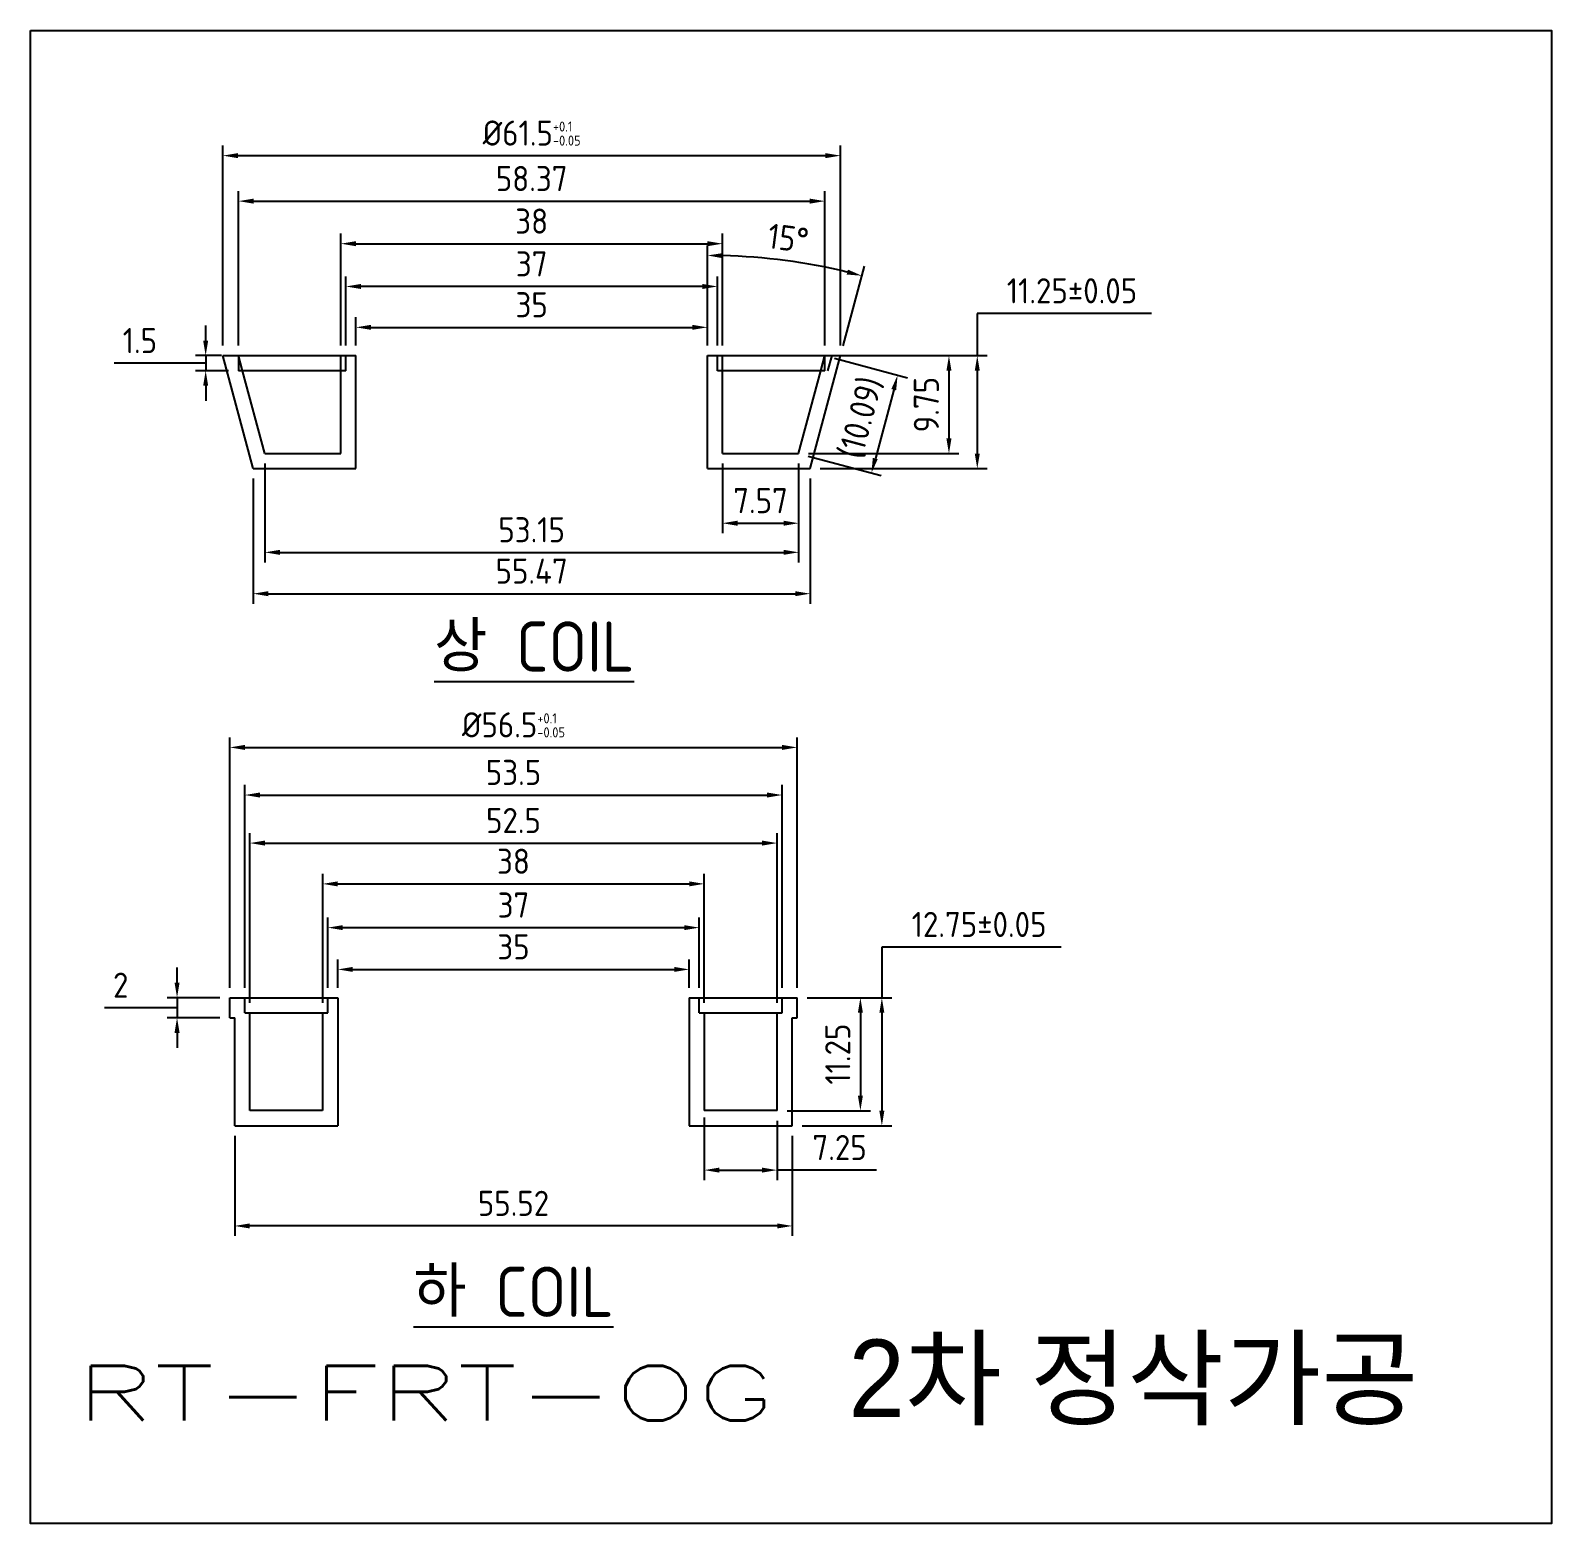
# Model space of a CAD drawing. Header units: inches. Extents: x 0 to 3212, y -602 to 1112.
# Drawn here: x 1068.7 to 1220.1, y 315.8 to 464.5 of the extents above; entities that cross this region are included whole.
import ezdxf
from ezdxf.enums import TextEntityAlignment as Align

# ---------------------------------------------------------------- set-up
doc = ezdxf.new("R2010")
doc.units = ezdxf.units.IN
doc.linetypes.add('HIDDEN', pattern=[0.375, 0.25, -0.125])
doc.layers.add('HIDDEN', color=2, linetype='HIDDEN')
doc.layers.add('치수선', color=3, linetype='Continuous')
doc.styles.add('ISOCP', font='isocp.shx')
doc.styles.get("Standard").update_dxf_attribs({"font": 'arial.ttf'})
doc.styles.add('한국열연', font='txt.shx', dxfattribs={"bigfont": 'ghs.shx'})
doc.dimstyles.new('ILJINGLOBAL', dxfattribs={"dimtxt": 2.5, "dimasz": 1.5, "dimexe": 1, "dimexo": 1, "dimgap": 1, "dimtad": 1, "dimtoh": 1, "dimzin": 9, "dimdsep": 46, "dimtxsty": 'ISOCP', "dimcen": 0, "dimclrd": 1, "dimclre": 1, "dimclrt": 2, "dimazin": 2, "dimtm": 1e-09, "dimtfac": 1, "dimtofl": 0, "dimtmove": 1, "dimatfit": 3, "dimfxl": 1, "dimtolj": 1, "dimtzin": 0, "dimarcsym": 0})

# ---------------------------------------------------------------- blocks, each defined once
blk = doc.blocks.new('*D263')
at = {"color": 1, "lineweight": -2, "transparency": 16777216}
for p, q in [((1087.82, 433.15), (1087.82, 453.07)), ((1149.32, 433.15), (1149.32, 453.07)), ((1089.32, 452.07), (1147.82, 452.07))]:
    blk.add_line(p, q, dxfattribs=at)
at = {"color": 1, "transparency": 16777216}
for points in [[(1089.32, 452.32), (1089.32, 451.82), (1087.82, 452.07)], [(1147.82, 452.32), (1147.82, 451.82), (1149.32, 452.07)]]:
    blk.add_solid(points, dxfattribs=at)
at = {"layer": 'Defpoints', "color": 0, "transparency": 16777216}
for p in [(1149.32, 452.07), (1087.82, 432.15), (1149.32, 432.15)]:
    blk.add_point(p, dxfattribs=at)
at = {"color": 2, "transparency": 16777216, "insert": (1118.57, 454.32), "char_height": 2.5, "attachment_point": 5, "style": 'ISOCP'}
blk.add_mtext('\\A1;%%c61.5{\\H1.000000;\\S+0.1^ -0.05;}', dxfattribs=at)
blk = doc.blocks.new('*D264')
at = {"color": 1, "lineweight": -2, "transparency": 16777216}
for p, q in [((1088.51, 369.2), (1088.51, 394.13)), ((1145.01, 369.2), (1145.01, 394.13)), ((1090.01, 393.13), (1143.51, 393.13))]:
    blk.add_line(p, q, dxfattribs=at)
at = {"color": 1, "transparency": 16777216}
for points in [[(1090.01, 393.38), (1090.01, 392.88), (1088.51, 393.13)], [(1143.51, 393.38), (1143.51, 392.88), (1145.01, 393.13)]]:
    blk.add_solid(points, dxfattribs=at)
at = {"layer": 'Defpoints', "color": 0, "transparency": 16777216}
for p in [(1145.01, 393.13), (1088.51, 368.2), (1145.01, 368.2)]:
    blk.add_point(p, dxfattribs=at)
at = {"color": 2, "transparency": 16777216, "insert": (1116.76, 395.38), "char_height": 2.5, "attachment_point": 5, "style": 'ISOCP'}
blk.add_mtext('\\A1;%%c56.5{\\H1.000000;\\S+0.1^ -0.05;}', dxfattribs=at)
blk = doc.blocks.new('*D265')
at = {"color": 1, "lineweight": -2, "transparency": 16777216}
for p, q in [((1101.07, 433.15), (1101.07, 435.97)), ((1102.57, 434.97), (1134.57, 434.97)), ((1136.07, 433.15), (1136.07, 435.97))]:
    blk.add_line(p, q, dxfattribs=at)
at = {"color": 1, "transparency": 16777216}
for points in [[(1102.57, 435.22), (1102.57, 434.72), (1101.07, 434.97)], [(1134.57, 435.22), (1134.57, 434.72), (1136.07, 434.97)]]:
    blk.add_solid(points, dxfattribs=at)
at = {"layer": 'Defpoints', "color": 0, "transparency": 16777216}
for p in [(1136.07, 434.97), (1101.07, 432.15), (1136.07, 432.15)]:
    blk.add_point(p, dxfattribs=at)
at = {"color": 2, "transparency": 16777216, "insert": (1118.57, 437.22), "char_height": 2.5, "attachment_point": 5, "style": 'ISOCP'}
blk.add_mtext('\\A1;35', dxfattribs=at)
blk = doc.blocks.new('*D266')
at = {"color": 1, "lineweight": -2, "transparency": 16777216}
for p, q in [((1100.07, 433.15), (1100.07, 440.04)), ((1137.07, 433.15), (1137.07, 440.04)), ((1135.57, 439.04), (1101.57, 439.04))]:
    blk.add_line(p, q, dxfattribs=at)
at = {"color": 1, "transparency": 16777216}
for points in [[(1101.57, 439.29), (1101.57, 438.79), (1100.07, 439.04)], [(1135.57, 439.29), (1135.57, 438.79), (1137.07, 439.04)]]:
    blk.add_solid(points, dxfattribs=at)
at = {"layer": 'Defpoints', "color": 0, "transparency": 16777216}
for p in [(1100.07, 439.04), (1100.07, 432.15), (1137.07, 432.15)]:
    blk.add_point(p, dxfattribs=at)
at = {"color": 2, "transparency": 16777216, "insert": (1118.57, 441.29), "char_height": 2.5, "attachment_point": 5, "style": 'ISOCP'}
blk.add_mtext('\\A1;37', dxfattribs=at)
blk = doc.blocks.new('*D267')
at = {"color": 1, "lineweight": -2, "transparency": 16777216}
for p, q in [((1099.57, 433.15), (1099.57, 444.3)), ((1137.57, 433.15), (1137.57, 444.3)), ((1101.07, 443.3), (1136.07, 443.3))]:
    blk.add_line(p, q, dxfattribs=at)
at = {"color": 1, "transparency": 16777216}
for points in [[(1101.07, 443.55), (1101.07, 443.05), (1099.57, 443.3)], [(1136.07, 443.55), (1136.07, 443.05), (1137.57, 443.3)]]:
    blk.add_solid(points, dxfattribs=at)
at = {"layer": 'Defpoints', "color": 0, "transparency": 16777216}
for p in [(1137.57, 443.3), (1099.57, 432.15), (1137.57, 432.15)]:
    blk.add_point(p, dxfattribs=at)
at = {"color": 2, "transparency": 16777216, "insert": (1118.57, 445.55), "char_height": 2.5, "attachment_point": 5, "style": 'ISOCP'}
blk.add_mtext('\\A1;38', dxfattribs=at)
blk = doc.blocks.new('*D268')
at = {"color": 1, "lineweight": -2, "transparency": 16777216}
for p, q in [((1089.39, 433.15), (1089.39, 448.54)), ((1147.76, 433.15), (1147.76, 448.54)), ((1090.89, 447.54), (1146.26, 447.54))]:
    blk.add_line(p, q, dxfattribs=at)
at = {"color": 1, "transparency": 16777216}
for points in [[(1090.89, 447.79), (1090.89, 447.29), (1089.39, 447.54)], [(1146.26, 447.79), (1146.26, 447.29), (1147.76, 447.54)]]:
    blk.add_solid(points, dxfattribs=at)
at = {"layer": 'Defpoints', "color": 0, "transparency": 16777216}
for p in [(1147.76, 447.54), (1089.39, 432.15), (1147.76, 432.15)]:
    blk.add_point(p, dxfattribs=at)
at = {"color": 2, "transparency": 16777216, "insert": (1118.57, 449.79), "char_height": 2.5, "attachment_point": 5, "style": 'ISOCP'}
blk.add_mtext('\\A1;58.37', dxfattribs=at)
blk = doc.blocks.new('*D269')
at = {"color": 1, "lineweight": -2, "transparency": 16777216}
for p, q in [((1086.11, 433.65), (1086.11, 435.15)), ((1087.67, 432.15), (1085.11, 432.15)), ((1086.11, 432.15), (1086.11, 430.65)), ((1082.11, 431.4), (1077.01, 431.4)), ((1086.11, 431.4), (1082.11, 431.4)), ((1088.39, 430.65), (1085.11, 430.65)), ((1086.11, 429.15), (1086.11, 427.65))]:
    blk.add_line(p, q, dxfattribs=at)
at = {"color": 1, "transparency": 16777216}
for points in [[(1085.86, 433.65), (1086.36, 433.65), (1086.11, 432.15)], [(1085.86, 429.15), (1086.36, 429.15), (1086.11, 430.65)]]:
    blk.add_solid(points, dxfattribs=at)
at = {"layer": 'Defpoints', "color": 0, "transparency": 16777216}
for p in [(1088.67, 432.15), (1086.11, 430.65), (1089.39, 430.65)]:
    blk.add_point(p, dxfattribs=at)
at = {"color": 2, "transparency": 16777216, "insert": (1079.56, 433.65), "char_height": 2.5, "attachment_point": 5, "style": 'ISOCP'}
blk.add_mtext('\\A1;1.5', dxfattribs=at)
blk = doc.blocks.new('*D270')
at = {"color": 1, "lineweight": -2, "transparency": 16777216}
for p, q in [((1148.76, 432.15), (1161.12, 432.15)), ((1160.12, 430.65), (1160.12, 423.9)), ((1146.15, 422.4), (1161.12, 422.4))]:
    blk.add_line(p, q, dxfattribs=at)
at = {"color": 1, "transparency": 16777216}
for points in [[(1159.87, 430.65), (1160.37, 430.65), (1160.12, 432.15)], [(1159.87, 423.9), (1160.37, 423.9), (1160.12, 422.4)]]:
    blk.add_solid(points, dxfattribs=at)
at = {"layer": 'Defpoints', "color": 0, "transparency": 16777216}
for p in [(1147.76, 432.15), (1145.15, 422.4), (1160.12, 422.4)]:
    blk.add_point(p, dxfattribs=at)
at = {"color": 2, "transparency": 16777216, "insert": (1157.87, 427.27), "char_height": 2.5, "attachment_point": 5, "rotation": 90, "style": 'ISOCP'}
blk.add_mtext('\\A1;9.75', dxfattribs=at)
blk = doc.blocks.new('*D271')
at = {"color": 1, "lineweight": -2, "transparency": 16777216}
for p, q in [((1180.29, 436.36), (1162.94, 436.36)), ((1162.94, 436.36), (1162.94, 432.15)), ((1150.32, 432.15), (1163.94, 432.15)), ((1162.94, 430.65), (1162.94, 422.4)), ((1147.3, 420.9), (1163.94, 420.9))]:
    blk.add_line(p, q, dxfattribs=at)
at = {"color": 1, "transparency": 16777216}
for points in [[(1162.69, 430.65), (1163.19, 430.65), (1162.94, 432.15)], [(1162.69, 422.4), (1163.19, 422.4), (1162.94, 420.9)]]:
    blk.add_solid(points, dxfattribs=at)
at = {"layer": 'Defpoints', "color": 0, "transparency": 16777216}
for p in [(1149.32, 432.15), (1146.3, 420.9), (1162.94, 420.9)]:
    blk.add_point(p, dxfattribs=at)
at = {"color": 2, "transparency": 16777216, "insert": (1172.37, 438.61), "char_height": 2.5, "attachment_point": 5, "style": 'ISOCP'}
blk.add_mtext('\\A1;11.25%%P0.05', dxfattribs=at)
blk = doc.blocks.new('*D272')
at = {"color": 1, "lineweight": -2, "transparency": 16777216}
for p, q in [((1148.73, 431.89), (1155.98, 429.95)), ((1154.62, 428.76), (1152.79, 421.91)), ((1146.11, 422.14), (1153.36, 420.2))]:
    blk.add_line(p, q, dxfattribs=at)
at = {"color": 1, "transparency": 16777216}
for points in [[(1154.38, 428.82), (1154.86, 428.69), (1155.01, 430.21)], [(1152.54, 421.97), (1153.03, 421.84), (1152.4, 420.46)]]:
    blk.add_solid(points, dxfattribs=at)
at = {"layer": 'Defpoints', "color": 0, "transparency": 16777216}
for p in [(1147.76, 432.15), (1145.15, 422.4), (1152.4, 420.46)]:
    blk.add_point(p, dxfattribs=at)
at = {"color": 2, "transparency": 16777216, "insert": (1151.41, 425.95), "char_height": 2.5, "attachment_point": 5, "rotation": 75, "style": 'ISOCP'}
blk.add_mtext('\\A1;(10.09)', dxfattribs=at)
blk = doc.blocks.new('*D273')
at = {"color": 1, "lineweight": -2, "transparency": 16777216}
for p, q in [((1137.57, 421.4), (1137.57, 414.46)), ((1145.15, 421.4), (1145.15, 414.46)), ((1139.07, 415.46), (1143.65, 415.46))]:
    blk.add_line(p, q, dxfattribs=at)
at = {"color": 1, "transparency": 16777216}
for points in [[(1139.07, 415.71), (1139.07, 415.21), (1137.57, 415.46)], [(1143.65, 415.71), (1143.65, 415.21), (1145.15, 415.46)]]:
    blk.add_solid(points, dxfattribs=at)
at = {"layer": 'Defpoints', "color": 0, "transparency": 16777216}
for p in [(1137.57, 422.4), (1145.15, 422.4), (1145.15, 415.46)]:
    blk.add_point(p, dxfattribs=at)
at = {"color": 2, "transparency": 16777216, "insert": (1141.36, 417.71), "char_height": 2.5, "attachment_point": 5, "style": 'ISOCP'}
blk.add_mtext('\\A1;7.57', dxfattribs=at)
blk = doc.blocks.new('*D274')
at = {"color": 1, "lineweight": -2, "transparency": 16777216}
for p, q in [((1092, 421.4), (1092, 411.56)), ((1145.15, 421.4), (1145.15, 411.56)), ((1093.5, 412.56), (1143.65, 412.56))]:
    blk.add_line(p, q, dxfattribs=at)
at = {"color": 1, "transparency": 16777216}
for points in [[(1093.5, 412.81), (1093.5, 412.31), (1092, 412.56)], [(1143.65, 412.81), (1143.65, 412.31), (1145.15, 412.56)]]:
    blk.add_solid(points, dxfattribs=at)
at = {"layer": 'Defpoints', "color": 0, "transparency": 16777216}
for p in [(1092, 422.4), (1145.15, 422.4), (1145.15, 412.56)]:
    blk.add_point(p, dxfattribs=at)
at = {"color": 2, "transparency": 16777216, "insert": (1118.57, 414.81), "char_height": 2.5, "attachment_point": 5, "style": 'ISOCP'}
blk.add_mtext('\\A1;53.15', dxfattribs=at)
blk = doc.blocks.new('*D275')
at = {"color": 1, "lineweight": -2, "transparency": 16777216}
for p, q in [((1090.84, 419.9), (1090.84, 407.44)), ((1146.31, 419.9), (1146.31, 407.44)), ((1092.34, 408.44), (1144.81, 408.44))]:
    blk.add_line(p, q, dxfattribs=at)
at = {"color": 1, "transparency": 16777216}
for points in [[(1092.34, 408.69), (1092.34, 408.19), (1090.84, 408.44)], [(1144.81, 408.69), (1144.81, 408.19), (1146.31, 408.44)]]:
    blk.add_solid(points, dxfattribs=at)
at = {"layer": 'Defpoints', "color": 0, "transparency": 16777216}
for p in [(1090.84, 420.9), (1146.31, 420.9), (1146.31, 408.44)]:
    blk.add_point(p, dxfattribs=at)
at = {"color": 2, "transparency": 16777216, "insert": (1118.57, 410.69), "char_height": 2.5, "attachment_point": 5, "style": 'ISOCP'}
blk.add_mtext('\\A1;55.47', dxfattribs=at)
blk = doc.blocks.new('*D276')
at = {"color": 1, "lineweight": -2, "transparency": 16777216}
for p, q in [((1136.07, 433.15), (1136.07, 443.13)), ((1149.58, 433.12), (1151.71, 441.07))]:
    blk.add_line(p, q, dxfattribs=at)
blk.add_arc((1136.07, 382.7), 59.43, 76.4462, 88.5538, dxfattribs=at)
at = {"color": 1, "transparency": 16777216}
for points in [[(1137.57, 441.86), (1137.58, 442.36), (1136.07, 442.13)], [(1150.06, 440.72), (1149.94, 440.23), (1151.45, 440.11)]]:
    blk.add_solid(points, dxfattribs=at)
at = {"layer": 'Defpoints', "color": 0, "transparency": 16777216}
for p in [(1146.39, 441.23), (1136.07, 432.15), (1149.32, 432.15), (1136.07, 420.9), (1146.31, 420.9)]:
    blk.add_point(p, dxfattribs=at)
at = {"color": 2, "transparency": 16777216, "insert": (1144.12, 443.85), "char_height": 2.5, "attachment_point": 5, "rotation": 352.5, "style": 'ISOCP'}
blk.add_mtext('\\A1;15°', dxfattribs=at)
blk = doc.blocks.new('*D277')
at = {"color": 1, "lineweight": -2, "transparency": 16777216}
for p, q in [((1099.26, 369.2), (1099.26, 372.02)), ((1134.26, 369.2), (1134.26, 372.02)), ((1100.76, 371.02), (1132.76, 371.02))]:
    blk.add_line(p, q, dxfattribs=at)
at = {"color": 1, "transparency": 16777216}
for points in [[(1100.76, 371.27), (1100.76, 370.77), (1099.26, 371.02)], [(1132.76, 371.27), (1132.76, 370.77), (1134.26, 371.02)]]:
    blk.add_solid(points, dxfattribs=at)
at = {"layer": 'Defpoints', "color": 0, "transparency": 16777216}
for p in [(1134.26, 371.02), (1099.26, 368.2), (1134.26, 368.2)]:
    blk.add_point(p, dxfattribs=at)
at = {"color": 2, "transparency": 16777216, "insert": (1116.76, 373.27), "char_height": 2.5, "attachment_point": 5, "style": 'ISOCP'}
blk.add_mtext('\\A1;35', dxfattribs=at)
blk = doc.blocks.new('*D278')
at = {"color": 1, "lineweight": -2, "transparency": 16777216}
for p, q in [((1098.26, 369.2), (1098.26, 376.18)), ((1135.26, 369.2), (1135.26, 376.18)), ((1099.76, 375.18), (1133.76, 375.18))]:
    blk.add_line(p, q, dxfattribs=at)
at = {"color": 1, "transparency": 16777216}
for points in [[(1099.76, 375.43), (1099.76, 374.93), (1098.26, 375.18)], [(1133.76, 375.43), (1133.76, 374.93), (1135.26, 375.18)]]:
    blk.add_solid(points, dxfattribs=at)
at = {"layer": 'Defpoints', "color": 0, "transparency": 16777216}
for p in [(1135.26, 375.18), (1098.26, 368.2), (1135.26, 368.2)]:
    blk.add_point(p, dxfattribs=at)
at = {"color": 2, "transparency": 16777216, "insert": (1116.76, 377.43), "char_height": 2.5, "attachment_point": 5, "style": 'ISOCP'}
blk.add_mtext('\\A1;37', dxfattribs=at)
blk = doc.blocks.new('*D279')
at = {"color": 1, "lineweight": -2, "transparency": 16777216}
for p, q in [((1097.76, 367.7), (1097.76, 380.54)), ((1135.76, 367.7), (1135.76, 380.54)), ((1099.26, 379.54), (1134.26, 379.54))]:
    blk.add_line(p, q, dxfattribs=at)
at = {"color": 1, "transparency": 16777216}
for points in [[(1099.26, 379.79), (1099.26, 379.29), (1097.76, 379.54)], [(1134.26, 379.79), (1134.26, 379.29), (1135.76, 379.54)]]:
    blk.add_solid(points, dxfattribs=at)
at = {"layer": 'Defpoints', "color": 0, "transparency": 16777216}
for p in [(1135.76, 379.54), (1097.76, 366.7), (1135.76, 366.7)]:
    blk.add_point(p, dxfattribs=at)
at = {"color": 2, "transparency": 16777216, "insert": (1116.76, 381.79), "char_height": 2.5, "attachment_point": 5, "style": 'ISOCP'}
blk.add_mtext('\\A1;38', dxfattribs=at)
blk = doc.blocks.new('*D280')
at = {"color": 1, "lineweight": -2, "transparency": 16777216}
for p, q in [((1090.51, 367.7), (1090.51, 384.6)), ((1092.01, 383.6), (1141.51, 383.6)), ((1143.01, 367.7), (1143.01, 384.6))]:
    blk.add_line(p, q, dxfattribs=at)
at = {"color": 1, "transparency": 16777216}
for points in [[(1092.01, 383.85), (1092.01, 383.35), (1090.51, 383.6)], [(1141.51, 383.85), (1141.51, 383.35), (1143.01, 383.6)]]:
    blk.add_solid(points, dxfattribs=at)
at = {"layer": 'Defpoints', "color": 0, "transparency": 16777216}
for p in [(1143.01, 383.6), (1090.51, 366.7), (1143.01, 366.7)]:
    blk.add_point(p, dxfattribs=at)
at = {"color": 2, "transparency": 16777216, "insert": (1116.76, 385.85), "char_height": 2.5, "attachment_point": 5, "style": 'ISOCP'}
blk.add_mtext('\\A1;52.5', dxfattribs=at)
blk = doc.blocks.new('*D281')
at = {"color": 1, "lineweight": -2, "transparency": 16777216}
for p, q in [((1090.01, 369.2), (1090.01, 389.39)), ((1143.51, 369.2), (1143.51, 389.39)), ((1091.51, 388.39), (1142.01, 388.39))]:
    blk.add_line(p, q, dxfattribs=at)
at = {"color": 1, "transparency": 16777216}
for points in [[(1091.51, 388.64), (1091.51, 388.14), (1090.01, 388.39)], [(1142.01, 388.64), (1142.01, 388.14), (1143.51, 388.39)]]:
    blk.add_solid(points, dxfattribs=at)
at = {"layer": 'Defpoints', "color": 0, "transparency": 16777216}
for p in [(1143.51, 388.39), (1090.01, 368.2), (1143.51, 368.2)]:
    blk.add_point(p, dxfattribs=at)
at = {"color": 2, "transparency": 16777216, "insert": (1116.76, 390.64), "char_height": 2.5, "attachment_point": 5, "style": 'ISOCP'}
blk.add_mtext('\\A1;53.5', dxfattribs=at)
blk = doc.blocks.new('*D282')
at = {"color": 1, "lineweight": -2, "transparency": 16777216}
for p, q in [((1135.76, 356.27), (1135.76, 350.03)), ((1143.01, 355.95), (1143.01, 350.03)), ((1137.26, 351.03), (1141.51, 351.03)), ((1152.91, 351.03), (1143.01, 351.03))]:
    blk.add_line(p, q, dxfattribs=at)
at = {"color": 1, "transparency": 16777216}
for points in [[(1137.26, 351.28), (1137.26, 350.78), (1135.76, 351.03)], [(1141.51, 351.28), (1141.51, 350.78), (1143.01, 351.03)]]:
    blk.add_solid(points, dxfattribs=at)
at = {"layer": 'Defpoints', "color": 0, "transparency": 16777216}
for p in [(1135.76, 357.27), (1143.01, 356.95), (1143.01, 351.03)]:
    blk.add_point(p, dxfattribs=at)
at = {"color": 2, "transparency": 16777216, "insert": (1149.23, 353.28), "char_height": 2.5, "attachment_point": 5, "style": 'ISOCP'}
blk.add_mtext('\\A1;7.25', dxfattribs=at)
blk = doc.blocks.new('*D283')
at = {"color": 1, "lineweight": -2, "transparency": 16777216}
for p, q in [((1089, 354.45), (1089, 344.47)), ((1144.52, 354.45), (1144.52, 344.47)), ((1143.02, 345.47), (1090.5, 345.47))]:
    blk.add_line(p, q, dxfattribs=at)
at = {"color": 1, "transparency": 16777216}
for points in [[(1090.5, 345.72), (1090.5, 345.22), (1089, 345.47)], [(1143.02, 345.72), (1143.02, 345.22), (1144.52, 345.47)]]:
    blk.add_solid(points, dxfattribs=at)
at = {"layer": 'Defpoints', "color": 0, "transparency": 16777216}
for p in [(1089, 355.45), (1144.52, 355.45), (1089, 345.47)]:
    blk.add_point(p, dxfattribs=at)
at = {"color": 2, "transparency": 16777216, "insert": (1116.76, 347.72), "char_height": 2.5, "attachment_point": 5, "style": 'ISOCP'}
blk.add_mtext('\\A1;55.52', dxfattribs=at)
blk = doc.blocks.new('*D284')
at = {"color": 1, "lineweight": -2, "transparency": 16777216}
for p, q in [((1083.26, 369.7), (1083.26, 371.2)), ((1087.51, 368.2), (1082.26, 368.2)), ((1083.26, 368.2), (1083.26, 366.2)), ((1079.26, 367.2), (1076.04, 367.2)), ((1083.26, 367.2), (1079.26, 367.2)), ((1087.51, 366.2), (1082.26, 366.2)), ((1083.26, 364.7), (1083.26, 363.2))]:
    blk.add_line(p, q, dxfattribs=at)
at = {"color": 1, "transparency": 16777216}
for points in [[(1083.01, 369.7), (1083.51, 369.7), (1083.26, 368.2)], [(1083.01, 364.7), (1083.51, 364.7), (1083.26, 366.2)]]:
    blk.add_solid(points, dxfattribs=at)
at = {"layer": 'Defpoints', "color": 0, "transparency": 16777216}
for p in [(1088.51, 368.2), (1083.26, 366.2), (1088.51, 366.2)]:
    blk.add_point(p, dxfattribs=at)
at = {"color": 2, "transparency": 16777216, "insert": (1077.65, 369.45), "char_height": 2.5, "attachment_point": 5, "style": 'ISOCP'}
blk.add_mtext('\\A1;2', dxfattribs=at)
blk = doc.blocks.new('*D285')
at = {"color": 1, "lineweight": -2, "transparency": 16777216}
for p, q in [((1146.01, 368.2), (1152.3, 368.2)), ((1151.3, 366.7), (1151.3, 358.45)), ((1144.01, 356.95), (1152.3, 356.95))]:
    blk.add_line(p, q, dxfattribs=at)
at = {"color": 1, "transparency": 16777216}
for points in [[(1151.05, 366.7), (1151.55, 366.7), (1151.3, 368.2)], [(1151.05, 358.45), (1151.55, 358.45), (1151.3, 356.95)]]:
    blk.add_solid(points, dxfattribs=at)
at = {"layer": 'Defpoints', "color": 0, "transparency": 16777216}
for p in [(1145.01, 368.2), (1143.01, 356.95), (1151.3, 356.95)]:
    blk.add_point(p, dxfattribs=at)
at = {"color": 2, "transparency": 16777216, "insert": (1149.05, 362.58), "char_height": 2.5, "attachment_point": 5, "rotation": 90, "style": 'ISOCP'}
blk.add_mtext('\\A1;11.25', dxfattribs=at)
blk = doc.blocks.new('*D286')
at = {"color": 1, "lineweight": -2, "transparency": 16777216}
for p, q in [((1171.29, 373.25), (1153.44, 373.25)), ((1153.44, 373.25), (1153.44, 368.2)), ((1146.01, 368.2), (1154.44, 368.2)), ((1153.44, 366.7), (1153.44, 356.95)), ((1145.52, 355.45), (1154.44, 355.45))]:
    blk.add_line(p, q, dxfattribs=at)
at = {"color": 1, "transparency": 16777216}
for points in [[(1153.19, 366.7), (1153.69, 366.7), (1153.44, 368.2)], [(1153.19, 356.95), (1153.69, 356.95), (1153.44, 355.45)]]:
    blk.add_solid(points, dxfattribs=at)
at = {"layer": 'Defpoints', "color": 0, "transparency": 16777216}
for p in [(1145.01, 368.2), (1144.52, 355.45), (1153.44, 355.45)]:
    blk.add_point(p, dxfattribs=at)
at = {"color": 2, "transparency": 16777216, "insert": (1163.12, 375.5), "char_height": 2.5, "attachment_point": 5, "style": 'ISOCP'}
blk.add_mtext('\\A1;12.75%%P0.05', dxfattribs=at)

msp = doc.modelspace()

# ---------------------------------------------------------------- linework, layer by layer
for p, q in [((1090.8386, 420.8993), (1087.8241, 432.1493)), ((1087.8241, 432.1493), (1101.0733, 432.1493)), ((1100.0733, 430.6493), (1100.0733, 432.1493)), ((1101.0733, 420.8993), (1101.0733, 432.1493)), ((1136.0733, 420.8993), (1136.0733, 432.1493)), ((1136.0733, 432.1493), (1149.3224, 432.1493)), ((1137.0733, 430.6493), (1137.0733, 432.1493)), ((1146.3079, 420.8993), (1149.3224, 432.1493)), ((1148.0733, 430.6493), (1148.4752, 432.1493)), ((1091.9996, 422.3993), (1089.789, 430.6493)), ((1099.5733, 422.3993), (1099.5733, 430.6493)), ((1137.5733, 422.3993), (1137.5733, 430.6493)), ((1145.147, 422.3993), (1147.3575, 430.6493)), ((1091.9996, 422.3993), (1099.5733, 422.3993)), ((1137.5733, 422.3993), (1145.147, 422.3993)), ((1090.8386, 420.8993), (1101.0733, 420.8993)), ((1136.0733, 420.8993), (1146.3079, 420.8993)), ((1088.5078, 366.2045), (1088.5078, 368.2045)), ((1088.5078, 368.2045), (1099.2591, 368.2045)), ((1090.0078, 366.7045), (1090.0078, 368.2045)), ((1098.2591, 366.7045), (1098.2591, 368.2045)), ((1099.2591, 368.2045), (1099.2591, 366.2269)), ((1134.2591, 368.2045), (1134.2591, 355.4545)), ((1134.2591, 368.2045), (1145.0103, 368.2045)), ((1135.2591, 366.7045), (1135.2591, 368.2045)), ((1143.5103, 366.7045), (1143.5103, 368.2045)), ((1145.0103, 366.2045), (1145.0103, 368.2045)), ((1090.5078, 356.9545), (1090.5078, 366.7045)), ((1097.7591, 366.7045), (1097.7591, 356.9545)), ((1135.7591, 366.7045), (1135.7591, 356.9545)), ((1143.0103, 356.9545), (1143.0103, 366.7045)), ((1088.9978, 355.4545), (1088.9978, 366.2045)), ((1099.2591, 366.2045), (1099.2591, 355.4545)), ((1144.5203, 355.4545), (1144.5203, 366.2045)), ((1097.7591, 356.9545), (1090.5078, 356.9545)), ((1143.0103, 356.9545), (1135.7591, 356.9545)), ((1088.9978, 355.4545), (1099.2591, 355.4545)), ((1134.2591, 355.4545), (1144.5203, 355.4545))]:
    msp.add_line(p, q)
at = {"color": 0}
for p, q in [((1089.3871, 432.1493), (1089.3871, 430.6493)), ((1147.7595, 430.6493), (1147.7595, 432.1493))]:
    msp.add_line(p, q, dxfattribs=at)
at = {"ltscale": 0.08}
for p, q in [((1100.0733, 430.6493), (1089.3871, 430.6493)), ((1147.7595, 430.6493), (1137.0733, 430.6493)), ((1090.0078, 366.7045), (1098.2591, 366.7045)), ((1135.2591, 366.7045), (1143.5103, 366.7045)), ((1088.5078, 366.2045), (1088.9978, 366.2045)), ((1144.5203, 366.2045), (1145.0103, 366.2045))]:
    msp.add_line(p, q, dxfattribs=at)
at = {"color": 0}
msp.add_lwpolyline([(1068.6595, 464.5435), (1220.1257, 464.5435), (1220.1257, 315.8239), (1068.6595, 315.8239)], close=True, dxfattribs=at)
at = {"layer": 'HIDDEN', "ltscale": 10}
for p, q in [((1089.789, 430.6493), (1089.3871, 432.1493)), ((1099.5733, 430.6493), (1099.5733, 432.1493)), ((1137.5733, 430.6493), (1137.5733, 432.1493)), ((1147.3575, 430.6493), (1147.7595, 432.1493))]:
    msp.add_line(p, q, dxfattribs=at)

# ---------------------------------------------------------------- texts
at = {"char_height": 5, "attachment_point": 2, "style": 'ISOCP'}
for s, insert in [('{\\Fisocp,whgtxt|c129;\\L상\\Fisocp|c129; COIL}', (1118.8233, 405.68)), ('{\\Fisocp,whgtxt|c129;\\L하\\Fisocp|c129; COIL}', (1116.7591, 341.4125))]:
    msp.add_mtext_dynamic_manual_height_columns(s, width=79.158904, gutter_width=1, heights=[0], dxfattribs=dict(at, insert=insert))
at = {"insert": (1150.1229, 334.1465), "char_height": 7.702248, "attachment_point": 1}
msp.add_mtext_dynamic_manual_height_columns('{\\fGulim|b0|i0|c129|p50;2차 정삭가공}', width=61.120661, gutter_width=19.2556, heights=[0], dxfattribs=at)
at = {"layer": '치수선', "style": '한국열연', "width": 1.465854}
msp.add_text(' RT-FRT-OG', height=5.46, dxfattribs=at).set_placement((1065.4423, 326.0869), (1142.8101, 326.0869), align=Align.FIT)

# ---------------------------------------------------------------- dimensions: what is measured, and where the dimension line sits
for base, p1, p2, picture, middle in [((1149.3224, 452.0666), (1087.8241, 432.1493), (1149.3224, 432.1493), '*D263', (1118.5733, 454.3166)), ((1145.0103, 393.1292), (1088.5078, 368.2045), (1145.0103, 368.2045), '*D264', (1116.7591, 395.3792))]:
    dim = msp.add_linear_dim(base=base, p1=p1, p2=p2, text='%%c<>', dimstyle='ILJINGLOBAL', override={"dimtol": 1, "dimtp": 0.1, "dimtm": 0.05, "dimtfac": 0.4, "dimfxl": 0.5, "dimtfillclr": 1, "dimtzin": 8})
    dim.commit()
    dim.dimension.update_dxf_attribs({"geometry": picture, "text_midpoint": middle})
for base, p1, p2, picture, middle in [((1147.7595, 447.5401), (1089.3871, 432.1493), (1147.7595, 432.1493), '*D268', (1118.5733, 449.7901)), ((1137.5733, 443.2987), (1099.5733, 432.1493), (1137.5733, 432.1493), '*D267', (1118.5733, 445.5487)), ((1100.0733, 439.0433), (1137.0733, 432.1493), (1100.0733, 432.1493), '*D266', (1118.5733, 441.2933)), ((1136.0733, 434.9663), (1101.0733, 432.1493), (1136.0733, 432.1493), '*D265', (1118.5733, 437.2163)), ((1145.147, 412.5611), (1091.9996, 422.3993), (1145.147, 422.3993), '*D274', (1118.5733, 414.8111)), ((1145.147, 415.4646), (1137.5733, 422.3993), (1145.147, 422.3993), '*D273', (1141.3601, 417.7146)), ((1146.3079, 408.4392), (1090.8386, 420.8993), (1146.3079, 420.8993), '*D275', (1118.5733, 410.6892)), ((1143.5103, 388.3877), (1090.0078, 368.2045), (1143.5103, 368.2045), '*D281', (1116.7591, 390.6377)), ((1143.0103, 383.5953), (1090.5078, 366.7045), (1143.0103, 366.7045), '*D280', (1116.7591, 385.8456)), ((1135.7591, 379.5423), (1097.7591, 366.7045), (1135.7591, 366.7045), '*D279', (1116.7591, 381.7923)), ((1135.2591, 375.1826), (1098.2591, 368.2045), (1135.2591, 368.2045), '*D278', (1116.7591, 377.4326)), ((1134.2591, 371.0216), (1099.2591, 368.2045), (1134.2591, 368.2045), '*D277', (1116.7591, 373.2716)), ((1088.9978, 345.4663), (1144.5203, 355.4545), (1088.9978, 355.4545), '*D283', (1116.7591, 347.7165))]:
    dim = msp.add_linear_dim(base=base, p1=p1, p2=p2, dimstyle='ILJINGLOBAL', override={"dimfxl": 0.5, "dimtfillclr": 1})
    dim.commit()
    dim.dimension.update_dxf_attribs({"geometry": picture, "text_midpoint": middle})
dim = msp.add_angular_dim_2l(base=(1146.3929, 441.2288), line1=((1146.3079, 420.8993), (1149.3224, 432.1493)), line2=((1136.0733, 420.8993), (1136.0733, 432.1493)), dimstyle='ILJINGLOBAL', override={"dimfxl": 0.5, "dimtfillclr": 1})
dim.commit()
dim.dimension.update_dxf_attribs({"geometry": '*D276', "text_midpoint": (1144.1239, 443.854)})
for base, p1, p2, angle, text, picture, middle, dimtype in [((1162.9392, 420.8993), (1149.3224, 432.1493), (1146.2979, 420.8993), 90, '<>%%P0.05', '*D271', (1166.8396, 436.3562), 160), ((1152.3968, 420.4567), (1147.7595, 432.1493), (1145.147, 422.3993), 255, '(<>)', '*D272', (1153.7031, 425.3317), 161), ((1153.4398, 355.4545), (1145.0103, 368.2045), (1144.5203, 355.4545), 90, '<>%%P0.05', '*D286', (1153.4398, 373.2499), 160)]:
    dim = msp.add_linear_dim(base=base, p1=p1, p2=p2, angle=angle, text=text, dimstyle='ILJINGLOBAL', override={"dimfxl": 0.5, "dimtfillclr": 1})
    dim.commit()
    dim.dimension.update_dxf_attribs({"geometry": picture, "text_midpoint": middle, "dimtype": dimtype})
for base, p1, p2, picture, middle in [((1086.1143, 430.6493), (1088.6713, 432.1493), (1089.3871, 430.6493), '*D269', (1081.1143, 433.6493)), ((1160.1192, 422.3993), (1147.7595, 432.1493), (1145.147, 422.3993), '*D270', (1157.8692, 427.2743)), ((1083.2564, 366.2045), (1088.5078, 368.2045), (1088.5078, 366.2045), '*D284', (1078.2559, 369.4548)), ((1151.2997, 356.9545), (1145.0103, 368.2045), (1143.0103, 356.9545), '*D285', (1149.0494, 362.5795))]:
    dim = msp.add_linear_dim(base=base, p1=p1, p2=p2, angle=90, dimstyle='ILJINGLOBAL', override={"dimfxl": 0.5, "dimtfillclr": 1})
    dim.commit()
    dim.dimension.update_dxf_attribs({"geometry": picture, "text_midpoint": middle})
dim = msp.add_linear_dim(base=(1143.0103, 351.0291), p1=(1135.7591, 357.2705), p2=(1143.0103, 356.9545), dimstyle='ILJINGLOBAL', override={"dimfxl": 0.5, "dimtfillclr": 1})
dim.commit()
dim.dimension.update_dxf_attribs({"geometry": '*D282', "text_midpoint": (1149.2305, 352.8283), "dimtype": 160})

doc.saveas('drawing.dxf')
